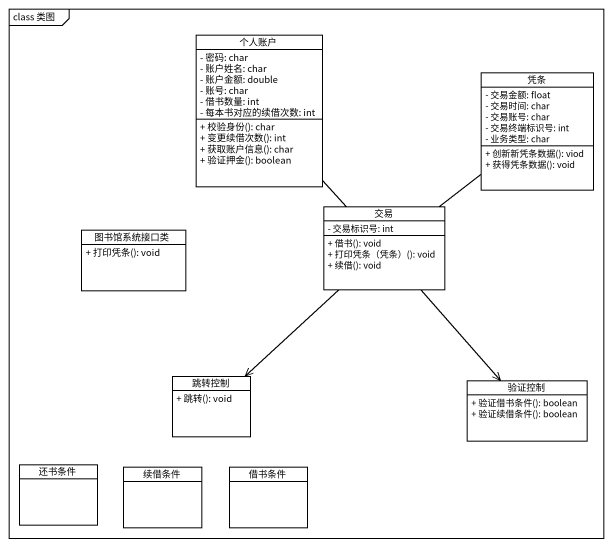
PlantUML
@startuml
mainframe class 类图
hide circle
hide empty members
skinparam classAttributeIconSize 0
class 个人账户 {
  - 密码: char
  - 账户姓名: char
  - 账户金额: double
  - 账号: char
  - 借书数量: int
  - 每本书对应的续借次数: int
  + 校验身份(): char
  + 变更续借次数(): int
  + 获取账户信息(): char
  + 验证押金(): boolean
}
class 凭条 {
  - 交易金额: float
  - 交易时间: char
  - 交易账号: char
  - 交易终端标识号: int
  - 业务类型: char
  + 创新新凭条数据(): viod
  + 获得凭条数据(): void
}
class 交易 {
  - 交易标识号: int
  + 借书(): void
  + 打印凭条（凭条）(): void
  + 续借(): void
}
class 图书馆系统接口类 {
  + 打印凭条(): void
}
class 跳转控制 {
  + 跳转(): void
}
class 验证控制 {
  + 验证借书条件(): boolean
  + 验证续借条件(): boolean
}
class 还书条件
class 续借条件
class 借书条件
交易 -up- 个人账户
交易 -up- 凭条
交易 --> 跳转控制
交易 --> 验证控制
@enduml
